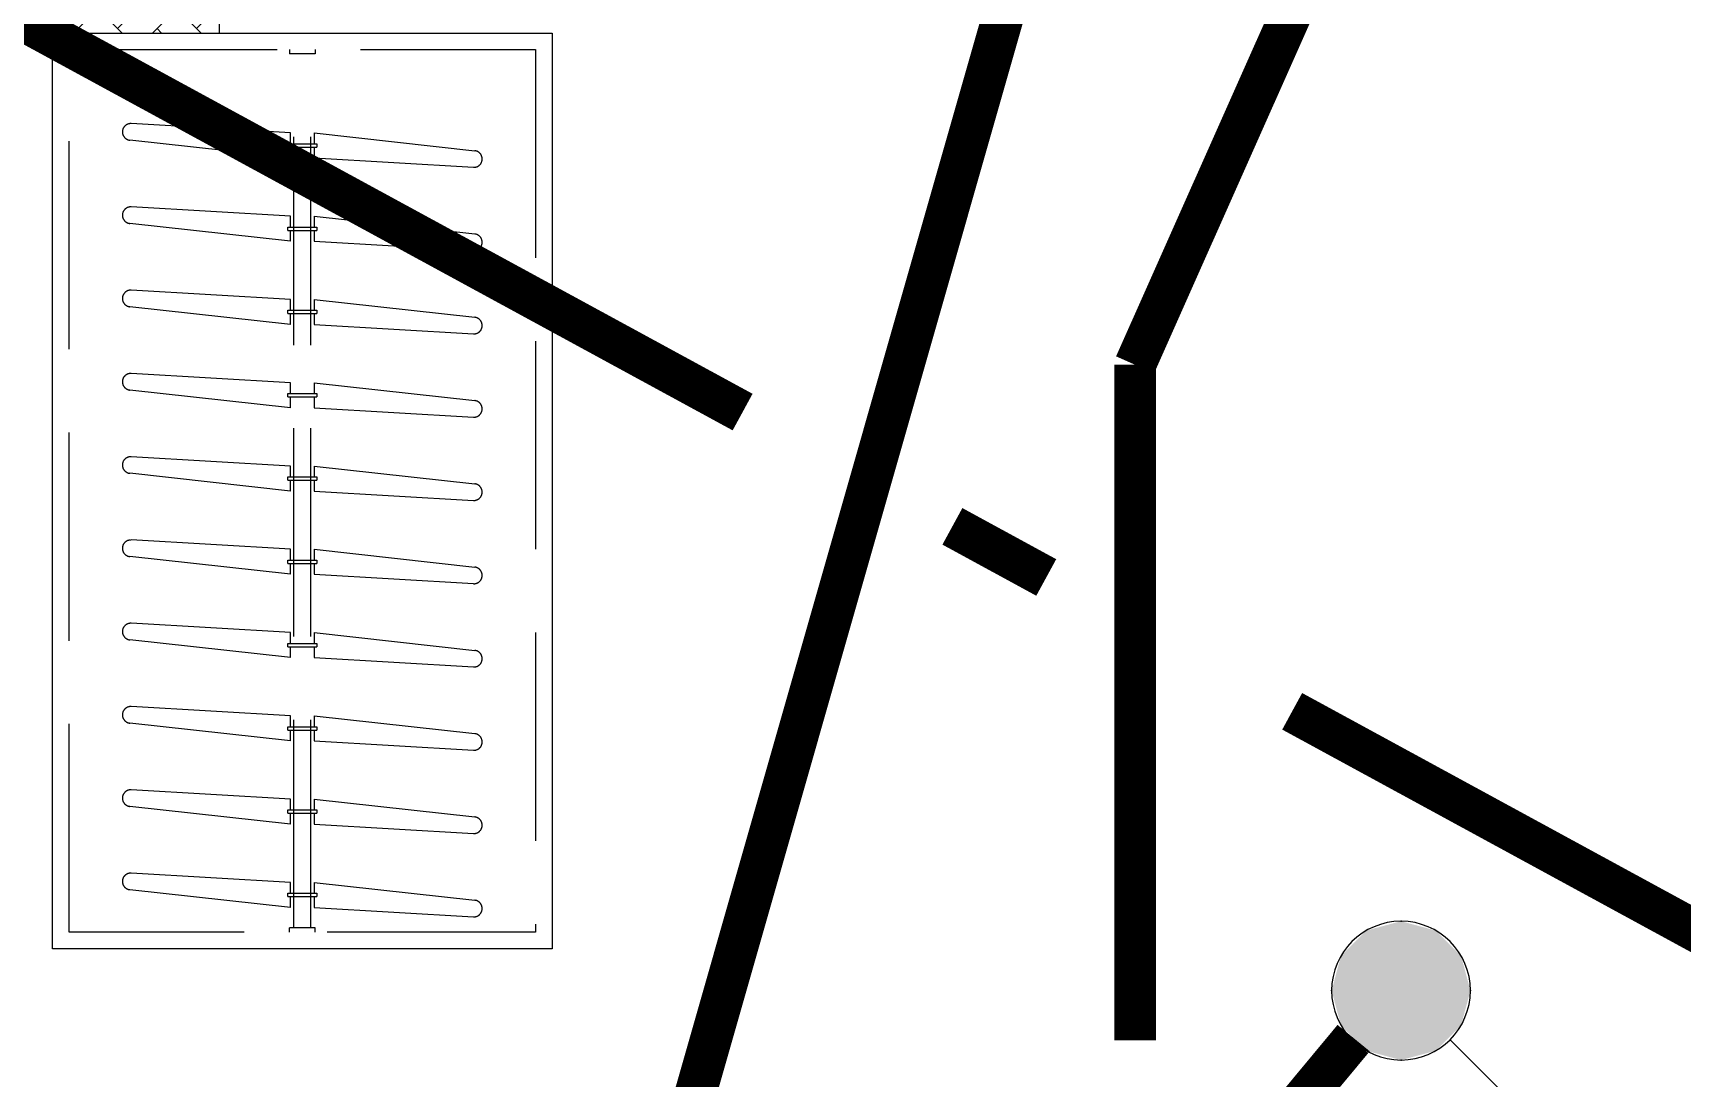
# Model space of a CAD drawing. Extents: x 2803505 to 5851001, y -1372902 to 24339.
# Drawn here: x 3017683 to 3019663, y -733078 to -731823 of the extents above; entities that cross this region are included whole.
import ezdxf
from ezdxf.enums import TextEntityAlignment as Align

# ---------------------------------------------------------------- set-up
doc = ezdxf.new("R2010")
doc.units = 0
doc.header["$LTSCALE"] = 1000
doc.header["$MEASUREMENT"] = 0
doc.linetypes.add('A户型$0$DASH', pattern=[0.35, 0.25, -0.1])
doc.layers.get('0').update_dxf_attribs({"linetype": 'CONTINUOUS'})
for name, color, linetype in [('!!电气', 1, 'CONTINUOUS'), ('5fur', 175, 'CONTINUOUS'), ('EQUIP-照明', 3, 'CONTINUOUS'), ('TEL_TEXT', 7, 'CONTINUOUS'), ('WIRE-照明', 2, 'CONTINUOUS'), ('保温', 6, 'CONTINUOUS')]:
    doc.layers.add(name, color=color, linetype=linetype)
doc.styles.add('_TEL_DIM', font='SIMPLEX', dxfattribs={"width": 0.8, "height": 3.5, "bigfont": 'HZTXT'})

# ---------------------------------------------------------------- blocks, each defined once
blk = doc.blocks.new('FGDGDGRDGRRD')
at = {"color": 252}
for p, q in [((421034.8, 366658.6), (421034.8, 367758.3)), ((421034.8, 367758.3), (421634.8, 367758.3)), ((421034.8, 366658.6), (421034.8, 367758.3)), ((421034.8, 367758.3), (421634.8, 367758.3)), ((421634.8, 367758.3), (421634.8, 366658.6)), ((421634.8, 367758.3), (421634.8, 366658.6)), ((421634.8, 366658.6), (421034.8, 366658.6)), ((421634.8, 366658.6), (421034.8, 366658.6)), ((421634.8, 366658.6), (421634.8, 366658.6)), ((421634.8, 366658.6), (421634.8, 366658.6))]:
    blk.add_line(p, q, dxfattribs=at)
at = {"layer": '5fur', "color": 252, "linetype": 'A户型$0$DASH'}
for p, q in [((421034.8, 366658.6), (421034.8, 367758.3)), ((421034.8, 367758.3), (421634.8, 367758.3)), ((421034.8, 366658.6), (421034.8, 367758.3)), ((421034.8, 367758.3), (421634.8, 367758.3)), ((421634.8, 367758.3), (421634.8, 366658.6)), ((421634.8, 367758.3), (421634.8, 366658.6)), ((421054.8, 366678.6), (421054.8, 367738.3)), ((421054.8, 367738.3), (421614.8, 367738.3)), ((421054.8, 366678.6), (421054.8, 367738.3)), ((421054.8, 367738.3), (421614.8, 367738.3)), ((421319.6, 367738.3), (421319.6, 367733.3)), ((421319.6, 367738.3), (421319.6, 367733.3)), ((421350.1, 367733.3), (421319.6, 367733.3)), ((421350.1, 367733.3), (421319.6, 367733.3)), ((421324.6, 366683.6), (421324.6, 367733.3)), ((421324.6, 366683.6), (421324.6, 367733.3)), ((421345.1, 366683.6), (421345.1, 367733.3)), ((421345.1, 366683.6), (421345.1, 367733.3)), ((421350.1, 367738.3), (421350.1, 367733.3)), ((421350.1, 367738.3), (421350.1, 367733.3)), ((421614.8, 367738.3), (421614.8, 366678.6)), ((421614.8, 367738.3), (421614.8, 366678.6)), ((421320.5, 367638.3), (421129.4, 367649.5)), ((421320.5, 367638.3), (421129.4, 367649.5)), ((421320.5, 367608.3), (421127.8, 367629.6)), ((421320.5, 367608.3), (421127.8, 367629.6)), ((421320.5, 367625.3), (421320.5, 367638.3)), ((421320.5, 367625.3), (421320.5, 367638.3)), ((421349.1, 367638.3), (421349.1, 367625.3)), ((421349.1, 367638.3), (421541.8, 367617)), ((421349.1, 367638.3), (421349.1, 367625.3)), ((421349.1, 367638.3), (421541.8, 367617)), ((421317.5, 367621.3), (421317.5, 367625.3)), ((421317.5, 367625.3), (421352.1, 367625.3)), ((421317.5, 367621.3), (421317.5, 367625.3)), ((421317.5, 367625.3), (421352.1, 367625.3)), ((421317.5, 367621.3), (421352.1, 367621.3)), ((421317.5, 367621.3), (421352.1, 367621.3)), ((421320.5, 367608.3), (421320.5, 367621.3)), ((421320.5, 367608.3), (421320.5, 367621.3)), ((421349.1, 367621.3), (421349.1, 367608.3)), ((421349.1, 367621.3), (421349.1, 367608.3)), ((421349.1, 367608.3), (421540.3, 367597.1)), ((421349.1, 367608.3), (421540.3, 367597.1)), ((421352.1, 367625.3), (421352.1, 367621.3)), ((421352.1, 367625.3), (421352.1, 367621.3)), ((421320.5, 367538.3), (421129.4, 367549.5)), ((421320.5, 367538.3), (421129.4, 367549.5)), ((421320.5, 367508.3), (421127.8, 367529.6)), ((421320.5, 367508.3), (421127.8, 367529.6)), ((421320.5, 367525.3), (421320.5, 367538.3)), ((421320.5, 367525.3), (421320.5, 367538.3)), ((421349.1, 367538.3), (421349.1, 367525.3)), ((421349.1, 367538.3), (421541.8, 367517)), ((421349.1, 367538.3), (421349.1, 367525.3)), ((421349.1, 367538.3), (421541.8, 367517)), ((421317.5, 367521.3), (421317.5, 367525.3)), ((421317.5, 367525.3), (421352.1, 367525.3)), ((421317.5, 367521.3), (421317.5, 367525.3)), ((421317.5, 367525.3), (421352.1, 367525.3)), ((421317.5, 367521.3), (421352.1, 367521.3)), ((421317.5, 367521.3), (421352.1, 367521.3)), ((421320.5, 367508.3), (421320.5, 367521.3)), ((421320.5, 367508.3), (421320.5, 367521.3)), ((421349.1, 367521.3), (421349.1, 367508.3)), ((421349.1, 367521.3), (421349.1, 367508.3)), ((421352.1, 367525.3), (421352.1, 367521.3)), ((421352.1, 367525.3), (421352.1, 367521.3)), ((421349.1, 367508.3), (421540.3, 367497.1)), ((421349.1, 367508.3), (421540.3, 367497.1)), ((421320.5, 367438.3), (421129.4, 367449.5)), ((421320.5, 367438.3), (421129.4, 367449.5)), ((421320.5, 367408.3), (421127.8, 367429.6)), ((421320.5, 367408.3), (421127.8, 367429.6)), ((421320.5, 367425.3), (421320.5, 367438.3)), ((421320.5, 367425.3), (421320.5, 367438.3)), ((421349.1, 367438.3), (421349.1, 367425.3)), ((421349.1, 367438.3), (421541.8, 367417)), ((421349.1, 367438.3), (421349.1, 367425.3)), ((421349.1, 367438.3), (421541.8, 367417)), ((421317.5, 367421.3), (421317.5, 367425.3)), ((421317.5, 367425.3), (421352.1, 367425.3)), ((421317.5, 367421.3), (421317.5, 367425.3)), ((421317.5, 367425.3), (421352.1, 367425.3)), ((421317.5, 367421.3), (421352.1, 367421.3)), ((421317.5, 367421.3), (421352.1, 367421.3)), ((421320.5, 367408.3), (421320.5, 367421.3)), ((421320.5, 367408.3), (421320.5, 367421.3)), ((421349.1, 367421.3), (421349.1, 367408.3)), ((421349.1, 367421.3), (421349.1, 367408.3)), ((421352.1, 367425.3), (421352.1, 367421.3)), ((421352.1, 367425.3), (421352.1, 367421.3)), ((421349.1, 367408.3), (421540.3, 367397.1)), ((421349.1, 367408.3), (421540.3, 367397.1)), ((421320.5, 367338.3), (421129.4, 367349.5)), ((421320.5, 367338.3), (421129.4, 367349.5)), ((421320.5, 367325.3), (421320.5, 367338.3)), ((421320.5, 367325.3), (421320.5, 367338.3)), ((421349.1, 367338.3), (421349.1, 367325.3)), ((421349.1, 367338.3), (421541.8, 367317)), ((421349.1, 367338.3), (421349.1, 367325.3)), ((421349.1, 367338.3), (421541.8, 367317)), ((421320.5, 367308.3), (421127.8, 367329.6)), ((421320.5, 367308.3), (421127.8, 367329.6)), ((421317.5, 367321.3), (421317.5, 367325.3)), ((421317.5, 367325.3), (421352.1, 367325.3)), ((421317.5, 367321.3), (421317.5, 367325.3)), ((421317.5, 367325.3), (421352.1, 367325.3)), ((421317.5, 367321.3), (421352.1, 367321.3)), ((421317.5, 367321.3), (421352.1, 367321.3)), ((421320.5, 367308.3), (421320.5, 367321.3)), ((421320.5, 367308.3), (421320.5, 367321.3)), ((421349.1, 367321.3), (421349.1, 367308.3)), ((421349.1, 367321.3), (421349.1, 367308.3)), ((421352.1, 367325.3), (421352.1, 367321.3)), ((421352.1, 367325.3), (421352.1, 367321.3)), ((421349.1, 367308.3), (421540.3, 367297.1)), ((421349.1, 367308.3), (421540.3, 367297.1)), ((421320.5, 367238.3), (421129.4, 367249.5)), ((421320.5, 367238.3), (421129.4, 367249.5)), ((421320.5, 367225.3), (421320.5, 367238.3)), ((421320.5, 367225.3), (421320.5, 367238.3)), ((421349.1, 367238.3), (421349.1, 367225.3)), ((421349.1, 367238.3), (421541.8, 367217)), ((421349.1, 367238.3), (421349.1, 367225.3)), ((421349.1, 367238.3), (421541.8, 367217)), ((421320.5, 367208.3), (421127.8, 367229.6)), ((421320.5, 367208.3), (421127.8, 367229.6)), ((421317.5, 367221.3), (421317.5, 367225.3)), ((421317.5, 367225.3), (421352.1, 367225.3)), ((421317.5, 367221.3), (421317.5, 367225.3)), ((421317.5, 367225.3), (421352.1, 367225.3)), ((421317.5, 367221.3), (421352.1, 367221.3)), ((421317.5, 367221.3), (421352.1, 367221.3)), ((421320.5, 367208.3), (421320.5, 367221.3)), ((421320.5, 367208.3), (421320.5, 367221.3)), ((421349.1, 367221.3), (421349.1, 367208.3)), ((421349.1, 367221.3), (421349.1, 367208.3)), ((421352.1, 367225.3), (421352.1, 367221.3)), ((421352.1, 367225.3), (421352.1, 367221.3)), ((421349.1, 367208.3), (421540.3, 367197.1)), ((421349.1, 367208.3), (421540.3, 367197.1)), ((421320.5, 367138.3), (421129.4, 367149.5)), ((421320.5, 367138.3), (421129.4, 367149.5)), ((421320.5, 367125.3), (421320.5, 367138.3)), ((421320.5, 367125.3), (421320.5, 367138.3)), ((421349.1, 367138.3), (421349.1, 367125.3)), ((421349.1, 367138.3), (421541.8, 367117)), ((421349.1, 367138.3), (421349.1, 367125.3)), ((421349.1, 367138.3), (421541.8, 367117)), ((421320.5, 367108.3), (421127.8, 367129.6)), ((421320.5, 367108.3), (421127.8, 367129.6)), ((421317.5, 367121.3), (421317.5, 367125.3)), ((421317.5, 367125.3), (421352.1, 367125.3)), ((421317.5, 367121.3), (421317.5, 367125.3)), ((421317.5, 367125.3), (421352.1, 367125.3)), ((421317.5, 367121.3), (421352.1, 367121.3)), ((421317.5, 367121.3), (421352.1, 367121.3)), ((421320.5, 367108.3), (421320.5, 367121.3)), ((421320.5, 367108.3), (421320.5, 367121.3)), ((421349.1, 367121.3), (421349.1, 367108.3)), ((421349.1, 367121.3), (421349.1, 367108.3)), ((421352.1, 367125.3), (421352.1, 367121.3)), ((421352.1, 367125.3), (421352.1, 367121.3)), ((421349.1, 367108.3), (421540.3, 367097.1)), ((421349.1, 367108.3), (421540.3, 367097.1)), ((421320.5, 367038.3), (421129.4, 367049.5)), ((421320.5, 367038.3), (421129.4, 367049.5)), ((421320.5, 367025.3), (421320.5, 367038.3)), ((421320.5, 367025.3), (421320.5, 367038.3)), ((421349.1, 367038.3), (421349.1, 367025.3)), ((421349.1, 367038.3), (421541.8, 367017)), ((421349.1, 367038.3), (421349.1, 367025.3)), ((421349.1, 367038.3), (421541.8, 367017)), ((421320.5, 367008.3), (421127.8, 367029.6)), ((421320.5, 367008.3), (421127.8, 367029.6)), ((421317.5, 367021.3), (421317.5, 367025.3)), ((421317.5, 367025.3), (421352.1, 367025.3)), ((421317.5, 367021.3), (421317.5, 367025.3)), ((421317.5, 367025.3), (421352.1, 367025.3)), ((421317.5, 367021.3), (421352.1, 367021.3)), ((421317.5, 367021.3), (421352.1, 367021.3)), ((421320.5, 367008.3), (421320.5, 367021.3)), ((421320.5, 367008.3), (421320.5, 367021.3)), ((421349.1, 367021.3), (421349.1, 367008.3)), ((421349.1, 367021.3), (421349.1, 367008.3)), ((421352.1, 367025.3), (421352.1, 367021.3)), ((421352.1, 367025.3), (421352.1, 367021.3)), ((421349.1, 367008.3), (421540.3, 366997.1)), ((421349.1, 367008.3), (421540.3, 366997.1)), ((421320.5, 366938.3), (421129.4, 366949.5)), ((421320.5, 366938.3), (421129.4, 366949.5)), ((421320.5, 366925.3), (421320.5, 366938.3)), ((421320.5, 366925.3), (421320.5, 366938.3)), ((421349.1, 366938.3), (421349.1, 366925.3)), ((421349.1, 366938.3), (421541.8, 366917)), ((421349.1, 366938.3), (421349.1, 366925.3)), ((421349.1, 366938.3), (421541.8, 366917)), ((421320.5, 366908.3), (421127.8, 366929.6)), ((421320.5, 366908.3), (421127.8, 366929.6)), ((421317.5, 366921.3), (421317.5, 366925.3)), ((421317.5, 366925.3), (421352.1, 366925.3)), ((421317.5, 366921.3), (421317.5, 366925.3)), ((421317.5, 366925.3), (421352.1, 366925.3)), ((421317.5, 366921.3), (421352.1, 366921.3)), ((421317.5, 366921.3), (421352.1, 366921.3)), ((421320.5, 366908.3), (421320.5, 366921.3)), ((421320.5, 366908.3), (421320.5, 366921.3)), ((421349.1, 366921.3), (421349.1, 366908.3)), ((421349.1, 366921.3), (421349.1, 366908.3)), ((421352.1, 366925.3), (421352.1, 366921.3)), ((421352.1, 366925.3), (421352.1, 366921.3)), ((421349.1, 366908.3), (421540.3, 366897.1)), ((421349.1, 366908.3), (421540.3, 366897.1)), ((421320.5, 366838.3), (421129.4, 366849.5)), ((421320.5, 366838.3), (421129.4, 366849.5)), ((421320.5, 366825.3), (421320.5, 366838.3)), ((421320.5, 366825.3), (421320.5, 366838.3)), ((421349.1, 366838.3), (421349.1, 366825.3)), ((421349.1, 366838.3), (421541.8, 366817)), ((421349.1, 366838.3), (421349.1, 366825.3)), ((421349.1, 366838.3), (421541.8, 366817)), ((421320.5, 366808.3), (421127.8, 366829.6)), ((421320.5, 366808.3), (421127.8, 366829.6)), ((421317.5, 366821.3), (421317.5, 366825.3)), ((421317.5, 366825.3), (421352.1, 366825.3)), ((421317.5, 366821.3), (421317.5, 366825.3)), ((421317.5, 366825.3), (421352.1, 366825.3)), ((421317.5, 366821.3), (421352.1, 366821.3)), ((421317.5, 366821.3), (421352.1, 366821.3)), ((421320.5, 366808.3), (421320.5, 366821.3)), ((421320.5, 366808.3), (421320.5, 366821.3)), ((421349.1, 366821.3), (421349.1, 366808.3)), ((421349.1, 366821.3), (421349.1, 366808.3)), ((421352.1, 366825.3), (421352.1, 366821.3)), ((421352.1, 366825.3), (421352.1, 366821.3)), ((421349.1, 366808.3), (421540.3, 366797.1)), ((421349.1, 366808.3), (421540.3, 366797.1)), ((421320.5, 366738.3), (421129.4, 366749.5)), ((421320.5, 366738.3), (421129.4, 366749.5)), ((421320.5, 366725.3), (421320.5, 366738.3)), ((421320.5, 366725.3), (421320.5, 366738.3)), ((421349.1, 366738.3), (421349.1, 366725.3)), ((421349.1, 366738.3), (421541.8, 366717)), ((421349.1, 366738.3), (421349.1, 366725.3)), ((421349.1, 366738.3), (421541.8, 366717)), ((421320.5, 366708.3), (421127.8, 366729.6)), ((421320.5, 366708.3), (421127.8, 366729.6)), ((421317.5, 366721.3), (421317.5, 366725.3)), ((421317.5, 366725.3), (421352.1, 366725.3)), ((421317.5, 366721.3), (421317.5, 366725.3)), ((421317.5, 366725.3), (421352.1, 366725.3)), ((421317.5, 366721.3), (421352.1, 366721.3)), ((421317.5, 366721.3), (421352.1, 366721.3)), ((421320.5, 366708.3), (421320.5, 366721.3)), ((421320.5, 366708.3), (421320.5, 366721.3)), ((421349.1, 366721.3), (421349.1, 366708.3)), ((421349.1, 366721.3), (421349.1, 366708.3)), ((421352.1, 366725.3), (421352.1, 366721.3)), ((421352.1, 366725.3), (421352.1, 366721.3)), ((421349.1, 366708.3), (421540.3, 366697.1)), ((421349.1, 366708.3), (421540.3, 366697.1)), ((421614.8, 366678.6), (421054.8, 366678.6)), ((421614.8, 366678.6), (421054.8, 366678.6)), ((421319.6, 366678.6), (421319.6, 366683.6)), ((421319.6, 366678.6), (421319.6, 366683.6)), ((421350.1, 366683.6), (421319.6, 366683.6)), ((421350.1, 366683.6), (421319.6, 366683.6)), ((421350.1, 366678.6), (421350.1, 366683.6)), ((421350.1, 366678.6), (421350.1, 366683.6)), ((421634.8, 366658.6), (421034.8, 366658.6)), ((421634.8, 366658.6), (421034.8, 366658.6))]:
    blk.add_line(p, q, dxfattribs=at)
for centre, start, end in [((421128.8, 367639.5), 86.9606, 264.2894), ((421128.8, 367639.5), 86.9606, 264.2894), ((421540.8, 367607), 266.9606, 84.2894), ((421540.8, 367607), 266.9606, 84.2894), ((421128.8, 367539.5), 86.9606, 264.2894), ((421128.8, 367539.5), 86.9606, 264.2894), ((421540.8, 367507), 266.9606, 84.2894), ((421540.8, 367507), 266.9606, 84.2894), ((421128.8, 367439.5), 86.9606, 264.2894), ((421128.8, 367439.5), 86.9606, 264.2894), ((421540.8, 367407), 266.9606, 84.2894), ((421540.8, 367407), 266.9606, 84.2894), ((421128.8, 367339.5), 86.9606, 264.2894), ((421128.8, 367339.5), 86.9606, 264.2894), ((421540.8, 367307), 266.9606, 84.2894), ((421540.8, 367307), 266.9606, 84.2894), ((421128.8, 367239.5), 86.9606, 264.2894), ((421128.8, 367239.5), 86.9606, 264.2894), ((421540.8, 367207), 266.9606, 84.2894), ((421540.8, 367207), 266.9606, 84.2894), ((421128.8, 367139.5), 86.9606, 264.2894), ((421128.8, 367139.5), 86.9606, 264.2894), ((421540.8, 367107), 266.9606, 84.2894), ((421540.8, 367107), 266.9606, 84.2894), ((421128.8, 367039.5), 86.9606, 264.2894), ((421128.8, 367039.5), 86.9606, 264.2894), ((421540.8, 367007), 266.9606, 84.2894), ((421540.8, 367007), 266.9606, 84.2894), ((421128.8, 366939.5), 86.9606, 264.2894), ((421128.8, 366939.5), 86.9606, 264.2894), ((421540.8, 366907), 266.9606, 84.2894), ((421540.8, 366907), 266.9606, 84.2894), ((421128.8, 366839.5), 86.9606, 264.2894), ((421128.8, 366839.5), 86.9606, 264.2894), ((421540.8, 366807), 266.9606, 84.2894), ((421540.8, 366807), 266.9606, 84.2894), ((421128.8, 366739.5), 86.9606, 264.2894), ((421128.8, 366739.5), 86.9606, 264.2894), ((421540.8, 366707), 266.9606, 84.2894), ((421540.8, 366707), 266.9606, 84.2894)]:
    blk.add_arc(centre, 10, start, end, dxfattribs=at)
blk = doc.blocks.new('A$C1C403CBE')
at = {"layer": '保温', "linetype": 'ByBlock', "ltscale": 10}
h = blk.add_hatch(dxfattribs=at)
h.set_pattern_fill('AR-HBONE', color=252, scale=55)
h.set_pattern_definition([(45, (-420616.58, -363823.725), (0, 47.4157523), [100.584, -33.528]), (135, (-420592.87, -363800.017), (3e-15, 47.4157523), [100.584, -33.528])])
h.paths.add_polyline_path([(1900.1, 6200), (1900.1, 8350), (1700.1, 8350), (1700.1, 6200)])
at = {"layer": '保温', "color": 252, "linetype": 'ByBlock', "ltscale": 10}
blk.add_line((1900.1, 6300), (1900.1, 6200), dxfattribs=at)
blk.add_blockref('FGDGDGRDGRRD', (-419334.8, -361558.3))
blk = doc.blocks.new('$equip$00001962')
for p, q in [((0.1473, 0.3556), (0.625, 0.8333)), ((0.625, 0.8333), (0.7664, 0.6919))]:
    blk.add_line(p, q)
blk.add_circle((0, 0.2083), 0.2083)
for p in [(0, 0.4167), (-0.2083, 0.2083), (0.2083, 0.2083), (0, 0)]:
    blk.add_point(p)
for points in [[(0, 0.4167), (0, 0.4167), (-0.1042, 0.3888), (0.1042, 0.3888)], [(-0.1042, 0.3888), (0.1042, 0.3888), (-0.1804, 0.3125), (0.1804, 0.3125)], [(-0.1804, 0.3125), (0.1804, 0.3125), (-0.2083, 0.2083), (0.2083, 0.2083)], [(-0.1804, 0.1042), (0.1804, 0.1042), (-0.2083, 0.2083), (0.2083, 0.2083)], [(-0.1042, 0.0279), (0.1042, 0.0279), (-0.1804, 0.1042), (0.1804, 0.1042)], [(0, 0), (0, 0), (-0.1042, 0.0279), (0.1042, 0.0279)]]:
    blk.add_solid(points)
at = {"layer": 'TEL_TEXT', "style": '_TEL_DIM', "flags": 1}
blk.add_attdef('A', text='', height=0.00002, dxfattribs=at).set_placement((0, 0), align=Align.MIDDLE_CENTER)

msp = doc.modelspace()

# ---------------------------------------------------------------- linework, layer by layer
at = {"layer": 'WIRE-照明', "linetype": 'Continuous', "const_width": 50}
for points in [[(3018153, -734234.5), (3019201, -730565.2)], [(3018534.7, -732278.1), (3017109.6, -731502.3)], [(3019006, -732221.3), (3019302.7, -731554.1)], [(3019006, -733032.7), (3019006, -732221.3)], [(3018899.3, -732476.7), (3018786.6, -732415.3)], [(3025754.6, -733026.9), (3019909.9, -733026.9), (3019194.6, -732637.4)], [(3019266.6, -733032), (3018806, -733586.3)], [(3019268.4, -733029.8), (3019266.6, -733032)]]:
    msp.add_lwpolyline(points, dxfattribs=at)

# ---------------------------------------------------------------- block references
at = {"layer": '!!电气'}
msp.add_blockref('A$C1C403CBE', (3016006, -738022.9), dxfattribs=at)
at = {"layer": 'EQUIP-照明', "color": 1, "xscale": -400, "yscale": 400, "zscale": 400, "rotation": 180}
for p in [(3019506, -731548.5), (3019325.3, -732889.5)]:
    msp.add_blockref('$equip$00001962', p, dxfattribs=at)

doc.saveas('drawing.dxf')
